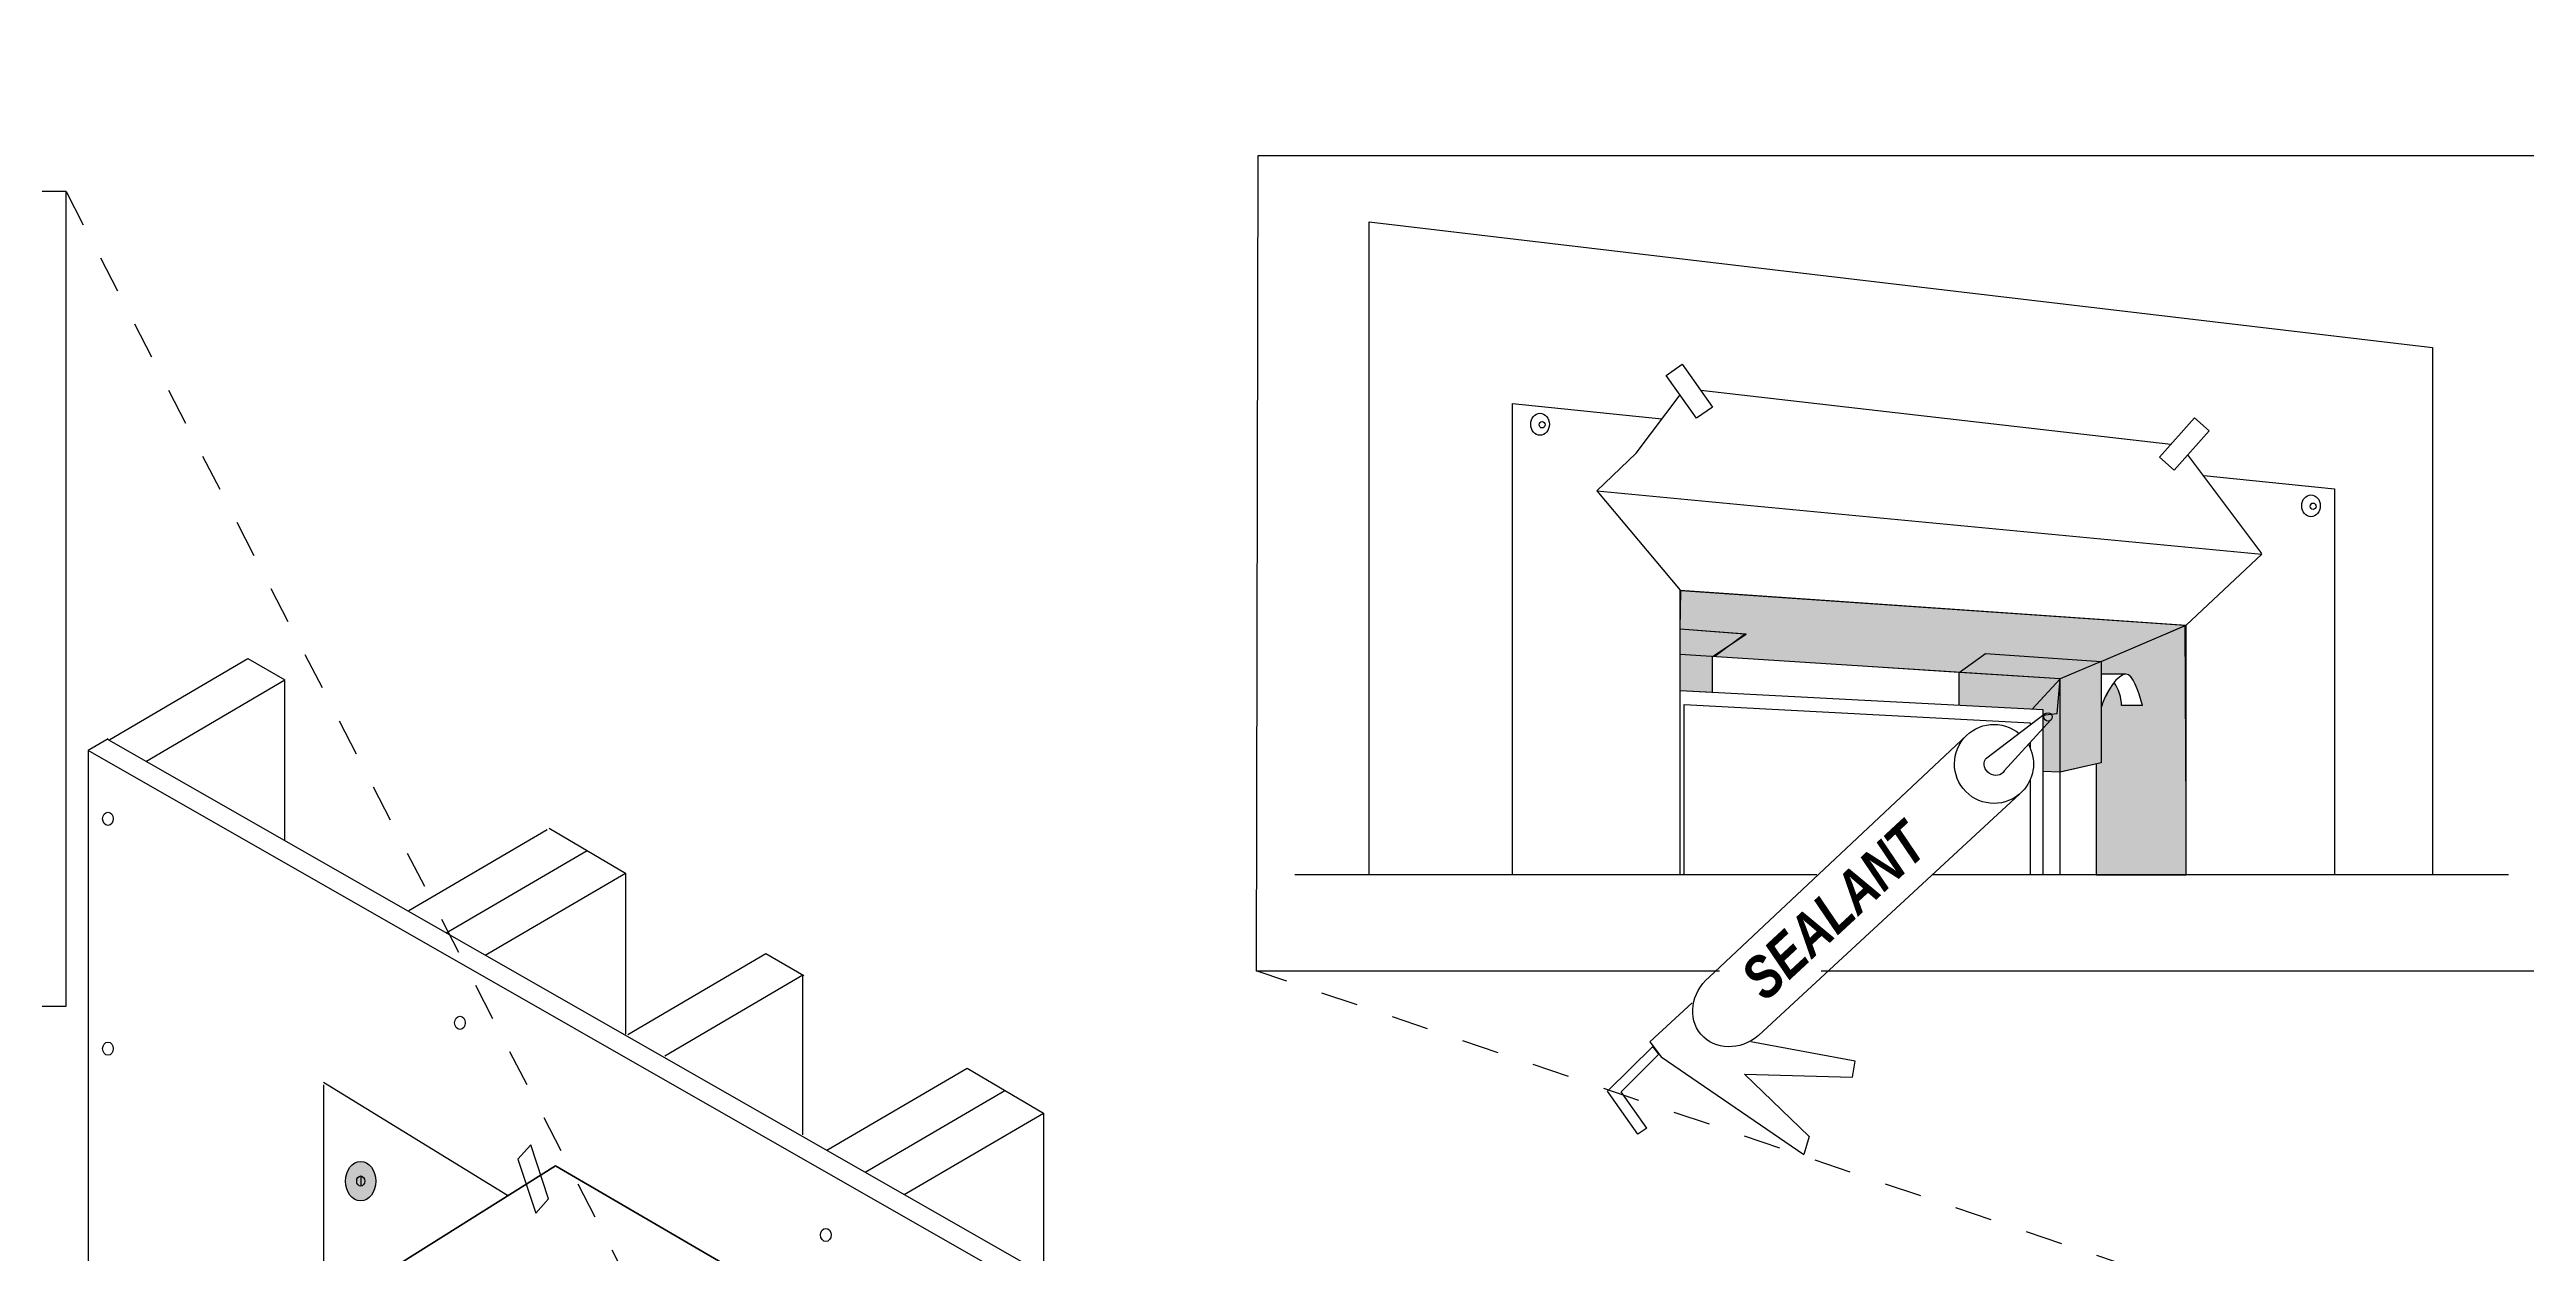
# Model space of a CAD drawing. Extents: x -1392 to 5791, y -3809 to 1722.
# Drawn here: x -321 to 278, y -2621 to -2330 of the extents above; entities that cross this region are included whole.
import ezdxf

# ---------------------------------------------------------------- set-up
doc = ezdxf.new("R2010")
doc.units = 0
doc.header["$MEASUREMENT"] = 0
doc.linetypes.add('AI-Linetype-16', pattern=[18, 9, -9])
doc.linetypes.add('AI-Linetype-24', pattern=[18, 9, -9])
for name, color, linetype, lineweight in [('.ATI-HATCH', 7, 'Continuous', 0), ('G-ANNO-TTLB', 7, 'Continuous', 0), ('TYVEK', 7, 'Continuous', 0), ('WALL SCRATCH', 7, 'Continuous', 0), ('X-REF - TRACED', 7, 'Continuous', 0)]:
    doc.layers.add(name, color=color, linetype=linetype, lineweight=lineweight)

# ---------------------------------------------------------------- blocks, each defined once
blk = doc.blocks.new('Block_198')
at = {"layer": 'WALL SCRATCH', "true_color": 0x003b71, "transparency": 33554687}
h = blk.add_hatch(color=156, dxfattribs=at)
h.dxf.hatch_style = 2
edge = h.paths.add_edge_path()
edge.add_ellipse((-246.1, -2706.44), major_axis=(0, 4.78), ratio=0.766948, start_angle=0, end_angle=360)
at = {"layer": 'WALL SCRATCH', "color": 18, "lineweight": 25, "true_color": 0x080808}
for p, q in [((-247.08, -2706.41), (-245.13, -2706.41)), ((-246.1, -2705.18), (-246.1, -2707.65))]:
    blk.add_line(p, q, dxfattribs=at)
at = {"layer": 'WALL SCRATCH', "color": 8, "lineweight": 25, "true_color": 0x808080}
blk.add_lwpolyline([(-246.62, -2702.02)], dxfattribs=at)
at = {"layer": 'WALL SCRATCH', "color": 18, "lineweight": 25, "true_color": 0x000000}
blk.add_ellipse((-246.1, -2706.44), major_axis=(0, 4.78), ratio=0.766948, dxfattribs=at)
at = {"layer": 'WALL SCRATCH', "color": 18, "lineweight": 25, "true_color": 0x080808}
blk.add_ellipse((-246.1, -2706.41), major_axis=(0, 1.23), ratio=0.788846, dxfattribs=at)
blk = doc.blocks.new('Block_199')
at = {"layer": 'WALL SCRATCH', "true_color": 0x003b71, "transparency": 33554687}
h = blk.add_hatch(color=156, dxfattribs=at)
h.dxf.hatch_style = 2
edge = h.paths.add_edge_path()
edge.add_ellipse((-246.1, -2603.67), major_axis=(0, 4.78), ratio=0.766948, start_angle=0, end_angle=360)
at = {"layer": 'WALL SCRATCH', "color": 18, "lineweight": 25, "true_color": 0x080808}
blk.add_line((-246.1, -2602.4), (-246.1, -2604.87), dxfattribs=at)
at = {"layer": 'WALL SCRATCH', "color": 18, "lineweight": 25, "true_color": 0x000000}
blk.add_ellipse((-246.1, -2603.67), major_axis=(0, 4.78), ratio=0.766948, dxfattribs=at)
at = {"layer": 'WALL SCRATCH', "color": 18, "lineweight": 25, "true_color": 0x080808}
blk.add_ellipse((-246.1, -2603.64), major_axis=(0, 1.23), ratio=0.788846, dxfattribs=at)
blk = doc.blocks.new('Block_200')
at = {"layer": 'WALL SCRATCH', "true_color": 0x003b71, "transparency": 33554687}
h = blk.add_hatch(color=156, dxfattribs=at)
h.dxf.hatch_style = 2
edge = h.paths.add_edge_path()
edge.add_ellipse((-246.1, -2809.22), major_axis=(0, 4.78), ratio=0.766948, start_angle=0, end_angle=360)
at = {"layer": 'WALL SCRATCH', "color": 18, "lineweight": 25, "true_color": 0x080808}
for p, q in [((-247.08, -2809.19), (-245.13, -2809.19)), ((-246.1, -2807.95), (-246.1, -2810.42))]:
    blk.add_line(p, q, dxfattribs=at)
at = {"layer": 'WALL SCRATCH', "color": 8, "lineweight": 25, "true_color": 0x808080}
blk.add_lwpolyline([(-246.62, -2814.33)], dxfattribs=at)
at = {"layer": 'WALL SCRATCH', "color": 18, "lineweight": 25, "true_color": 0x000000}
blk.add_ellipse((-246.1, -2809.22), major_axis=(0, 4.78), ratio=0.766948, dxfattribs=at)
at = {"layer": 'WALL SCRATCH', "color": 18, "lineweight": 25, "true_color": 0x080808}
blk.add_ellipse((-246.1, -2809.19), major_axis=(0, 1.23), ratio=0.788846, dxfattribs=at)
blk = doc.blocks.new('Block_197')
at = {"layer": 'WALL SCRATCH'}
for name in ['Block_199', 'Block_198', 'Block_200']:
    blk.add_blockref(name, (0, 0), dxfattribs=at)
blk = doc.blocks.new('Block_202')
at = {"layer": 'WALL SCRATCH', "true_color": 0x003b71, "transparency": 33554687}
h = blk.add_hatch(color=156, dxfattribs=at)
h.dxf.hatch_style = 2
edge = h.paths.add_edge_path()
edge.add_ellipse((-97.72, -2788.65), major_axis=(0, 4.78), ratio=0.766948, start_angle=0, end_angle=360)
at = {"layer": 'WALL SCRATCH', "color": 18, "lineweight": 25, "true_color": 0x080808}
for p, q in [((-98.7, -2788.62), (-96.75, -2788.62)), ((-97.72, -2787.39), (-97.72, -2789.85))]:
    blk.add_line(p, q, dxfattribs=at)
at = {"layer": 'WALL SCRATCH', "color": 8, "lineweight": 25, "true_color": 0x808080}
blk.add_lwpolyline([(-98.23, -2784.23)], dxfattribs=at)
at = {"layer": 'WALL SCRATCH', "color": 18, "lineweight": 25, "true_color": 0x000000}
blk.add_ellipse((-97.72, -2788.65), major_axis=(0, 4.78), ratio=0.766948, dxfattribs=at)
at = {"layer": 'WALL SCRATCH', "color": 18, "lineweight": 25, "true_color": 0x080808}
blk.add_ellipse((-97.72, -2788.62), major_axis=(0, 1.23), ratio=0.788846, dxfattribs=at)
blk = doc.blocks.new('Block_203')
at = {"layer": 'WALL SCRATCH', "true_color": 0x003b71, "transparency": 33554687}
h = blk.add_hatch(color=156, dxfattribs=at)
h.dxf.hatch_style = 2
edge = h.paths.add_edge_path()
edge.add_ellipse((-97.72, -2689.28), major_axis=(0, 4.78), ratio=0.766948, start_angle=0, end_angle=360)
at = {"layer": 'WALL SCRATCH', "color": 18, "lineweight": 25, "true_color": 0x080808}
blk.add_line((-97.72, -2688.02), (-97.72, -2690.48), dxfattribs=at)
at = {"layer": 'WALL SCRATCH', "color": 18, "lineweight": 25, "true_color": 0x000000}
blk.add_ellipse((-97.72, -2689.28), major_axis=(0, 4.78), ratio=0.766948, dxfattribs=at)
at = {"layer": 'WALL SCRATCH', "color": 18, "lineweight": 25, "true_color": 0x080808}
blk.add_ellipse((-97.72, -2689.25), major_axis=(0, 1.23), ratio=0.788846, dxfattribs=at)
blk = doc.blocks.new('Block_204')
at = {"layer": 'WALL SCRATCH', "true_color": 0x003b71, "transparency": 33554687}
h = blk.add_hatch(color=156, dxfattribs=at)
h.dxf.hatch_style = 2
edge = h.paths.add_edge_path()
edge.add_ellipse((-97.72, -2888.02), major_axis=(0, 4.78), ratio=0.766948, start_angle=0, end_angle=360)
at = {"layer": 'WALL SCRATCH', "color": 18, "lineweight": 25, "true_color": 0x080808}
for p, q in [((-98.7, -2887.99), (-96.75, -2887.99)), ((-97.72, -2886.75), (-97.72, -2889.22))]:
    blk.add_line(p, q, dxfattribs=at)
at = {"layer": 'WALL SCRATCH', "color": 8, "lineweight": 25, "true_color": 0x808080}
blk.add_lwpolyline([(-98.23, -2893.13)], dxfattribs=at)
at = {"layer": 'WALL SCRATCH', "color": 18, "lineweight": 25, "true_color": 0x000000}
blk.add_ellipse((-97.72, -2888.02), major_axis=(0, 4.78), ratio=0.766948, dxfattribs=at)
at = {"layer": 'WALL SCRATCH', "color": 18, "lineweight": 25, "true_color": 0x080808}
blk.add_ellipse((-97.72, -2887.99), major_axis=(0, 1.23), ratio=0.788846, dxfattribs=at)
blk = doc.blocks.new('Block_201')
at = {"layer": 'WALL SCRATCH'}
for name in ['Block_203', 'Block_202', 'Block_204']:
    blk.add_blockref(name, (0, 0), dxfattribs=at)
blk = doc.blocks.new('Block_196')
at = {"layer": 'WALL SCRATCH'}
for name in ['Block_197', 'Block_201']:
    blk.add_blockref(name, (0, 0), dxfattribs=at)

msp = doc.modelspace()

# ---------------------------------------------------------------- hatches: boundary and pattern name
at = {"layer": '.ATI-HATCH', "true_color": 0x808285, "transparency": 33554615}
msp.add_hatch(color=252, dxfattribs=at).paths.add_polyline_path([(73.4, -2460.92), (195.38, -2469.31), (175.07, -2477.99), (147.09, -2476.02), (140.71, -2480.64), (81.57, -2476.79), (88.76, -2471.36), (73.19, -2470.2)])
at = {"layer": '.ATI-HATCH', "true_color": 0x808285, "transparency": 33554531}
h = msp.add_hatch(color=252, dxfattribs=at)
edge = h.paths.add_edge_path()
edge.add_spline(control_points=[(195.38, -2469.31), (195.38, -2469.31), (195.63, -2529.58), (195.63, -2529.58), (195.63, -2529.58), (173.85, -2529.58), (173.85, -2529.58), (173.85, -2529.58), (173.85, -2502.76), (173.85, -2502.76), (173.85, -2502.76), (175.12, -2502.47), (175.12, -2502.47), (175.12, -2502.47), (175.12, -2488.79), (175.12, -2488.79), (175.87, -2486.98), (177.24, -2484.32), (178.25, -2483.05), (179.36, -2484.71), (179.98, -2486.66), (180.02, -2488.66), (180.02, -2488.66), (185.11, -2488.66), (185.11, -2488.66), (184, -2484.9), (182.89, -2481.14), (181.1, -2481.05), (181.1, -2481.05), (175.12, -2481.05), (175.12, -2481.05), (175.12, -2481.05), (175.12, -2477.98), (175.12, -2477.98), (175.12, -2477.98), (195.38, -2469.31), (195.38, -2469.31)], knot_values=[0, 0, 0, 0, 1, 1, 1, 2, 2, 2, 3, 3, 3, 4, 4, 4, 5, 5, 5, 6, 6, 6, 7, 7, 7, 8, 8, 8, 9, 9, 9, 10, 10, 10, 11, 11, 11, 12, 12, 12, 12], degree=3, periodic=0)
at = {"layer": '.ATI-HATCH', "true_color": 0x808080, "transparency": 33554687}
h = msp.add_hatch(color=8, dxfattribs=at)
edge = h.paths.add_edge_path()
edge.add_spline(control_points=[(81.03, -2476.79), (81.03, -2476.79), (89.17, -2471.39), (89.17, -2471.39), (89.17, -2471.39), (73.19, -2470.2), (73.19, -2470.2), (73.19, -2470.2), (73.19, -2476.28), (73.19, -2476.28), (73.19, -2476.28), (81.03, -2476.79), (81.03, -2476.79)], knot_values=[0, 0, 0, 0, 1, 1, 1, 2, 2, 2, 3, 3, 3, 4, 4, 4, 4], degree=3, periodic=0)
edge = h.paths.add_edge_path()
edge.add_spline(control_points=[(165.18, -2482.21), (165.18, -2482.21), (175.07, -2477.99), (175.07, -2477.99), (175.07, -2477.99), (147.09, -2476.02), (147.09, -2476.02), (147.09, -2476.02), (140.71, -2480.64), (140.71, -2480.64), (140.71, -2480.64), (165.18, -2482.21), (165.18, -2482.21)], knot_values=[0, 0, 0, 0, 1, 1, 1, 2, 2, 2, 3, 3, 3, 4, 4, 4, 4], degree=3, periodic=0)
edge.add_line((165.18, -2482.21), (165.18, -2482.21))
edge = h.paths.add_edge_path()
edge.add_spline(control_points=[(165.18, -2482.21), (165.18, -2482.21), (140.71, -2480.64), (140.71, -2480.64), (140.71, -2480.64), (140.71, -2488.55), (140.71, -2488.55), (140.71, -2488.55), (158.39, -2489.48), (158.39, -2489.48), (158.39, -2489.48), (165.18, -2482.21), (165.18, -2482.21)], knot_values=[0, 0, 0, 0, 1, 1, 1, 2, 2, 2, 3, 3, 3, 4, 4, 4, 4], degree=3, periodic=0)
edge.add_line((165.18, -2482.21), (165.18, -2482.21))
edge = h.paths.add_edge_path()
edge.add_spline(control_points=[(164.44, -2490.55), (164.44, -2490.55), (165.18, -2482.21), (165.18, -2482.21), (165.18, -2482.21), (158.39, -2489.48), (158.39, -2489.48), (158.39, -2489.48), (160.97, -2489.62), (160.97, -2489.62), (160.97, -2489.62), (160.97, -2490.99), (160.97, -2490.99), (160.97, -2490.99), (164.44, -2490.55), (164.44, -2490.55)], knot_values=[0, 0, 0, 0, 1, 1, 1, 2, 2, 2, 3, 3, 3, 4, 4, 4, 5, 5, 5, 5], degree=3, periodic=0)
edge.add_line((164.44, -2490.55), (164.44, -2490.55))
edge = h.paths.add_edge_path()
edge.add_spline(control_points=[(165.18, -2482.21), (165.18, -2482.21), (164.44, -2490.55), (164.44, -2490.55), (164.44, -2490.55), (160.97, -2490.99), (160.97, -2490.99), (160.97, -2490.99), (160.97, -2504.6), (160.97, -2504.6), (160.97, -2504.6), (165.13, -2504.77), (165.13, -2504.77), (165.13, -2504.77), (165.18, -2504.76), (165.18, -2504.76), (165.18, -2504.76), (165.18, -2482.21), (165.18, -2482.21)], knot_values=[0, 0, 0, 0, 1, 1, 1, 2, 2, 2, 3, 3, 3, 4, 4, 4, 5, 5, 5, 6, 6, 6, 6], degree=3, periodic=0)
edge.add_line((165.18, -2482.21), (165.18, -2482.21))
edge = h.paths.add_edge_path()
edge.add_spline(control_points=[(175.13, -2477.99), (175.13, -2477.99), (175.07, -2477.99), (175.07, -2477.99), (175.07, -2477.99), (165.18, -2482.21), (165.18, -2482.21), (165.18, -2482.21), (165.18, -2504.76), (165.18, -2504.76), (165.18, -2504.76), (175.13, -2502.47), (175.13, -2502.47), (175.13, -2502.47), (175.13, -2477.99), (175.13, -2477.99)], knot_values=[0, 0, 0, 0, 1, 1, 1, 2, 2, 2, 3, 3, 3, 4, 4, 4, 5, 5, 5, 5], degree=3, periodic=0)
edge.add_line((175.13, -2477.99), (175.13, -2477.99))
at = {"layer": '.ATI-HATCH', "true_color": 0x808080, "transparency": 33554483}
msp.add_hatch(color=8, dxfattribs=at).paths.add_polyline_path([(81.03, -2476.79), (73.19, -2476.28), (73.19, -2485), (81.03, -2485.42)])
at = {"layer": 'G-ANNO-TTLB', "true_color": 0xff00ff, "transparency": 33554687}
h = msp.add_hatch(color=6, dxfattribs=at)
edge = h.paths.add_edge_path()
edge.add_spline(control_points=[(1773.02, -3692.6), (1773.02, -3692.6), (-1156.5, -3692.6), (-1156.5, -3692.6), (-1156.5, -3692.6), (-1156.5, -1235.6), (-1156.5, -1235.6), (-1156.5, -1235.6), (1773.02, -1235.6), (1773.02, -1235.6), (1773.02, -1235.6), (1773.02, -3692.6), (1773.02, -3692.6)], knot_values=[0, 0, 0, 0, 1, 1, 1, 2, 2, 2, 3, 3, 3, 4, 4, 4, 4], degree=3, periodic=0)
edge = h.paths.add_edge_path()
edge.add_spline(control_points=[(-1147.5, -1244.6), (-1147.5, -1244.6), (-1147.5, -3683.6), (-1147.5, -3683.6), (-1147.5, -3683.6), (1764.02, -3683.6), (1764.02, -3683.6), (1764.02, -3683.6), (1764.02, -1244.6), (1764.02, -1244.6), (1764.02, -1244.6), (-1147.5, -1244.6), (-1147.5, -1244.6)], knot_values=[0, 0, 0, 0, 1, 1, 1, 2, 2, 2, 3, 3, 3, 4, 4, 4, 4], degree=3, periodic=0)
edge.add_line((-1147.5, -1244.6), (-1147.5, -1244.6))

# ---------------------------------------------------------------- linework, layer by layer
at = {"layer": '.ATI-HATCH'}
for points in [[(73.4, -2460.92), (195.38, -2469.31), (175.07, -2477.99), (147.09, -2476.02), (140.71, -2480.64), (81.57, -2476.79), (88.76, -2471.36), (73.19, -2470.2)], [(81.03, -2476.79), (73.19, -2476.28), (73.19, -2485), (81.03, -2485.42)]]:
    msp.add_lwpolyline(points, close=True, dxfattribs=at)
for points, knots in [([(195.38, -2469.31), (195.38, -2469.31), (195.63, -2529.58), (195.63, -2529.58), (195.63, -2529.58), (173.85, -2529.58), (173.85, -2529.58), (173.85, -2529.58), (173.85, -2502.76), (173.85, -2502.76), (173.85, -2502.76), (175.12, -2502.47), (175.12, -2502.47), (175.12, -2502.47), (175.12, -2488.79), (175.12, -2488.79), (175.87, -2486.98), (177.24, -2484.32), (178.25, -2483.05), (179.36, -2484.71), (179.98, -2486.66), (180.02, -2488.66), (180.02, -2488.66), (185.11, -2488.66), (185.11, -2488.66), (184, -2484.9), (182.89, -2481.14), (181.1, -2481.05), (181.1, -2481.05), (175.12, -2481.05), (175.12, -2481.05), (175.12, -2481.05), (175.12, -2477.98), (175.12, -2477.98), (175.12, -2477.98), (195.38, -2469.31), (195.38, -2469.31)], [0, 0, 0, 0, 1, 1, 1, 2, 2, 2, 3, 3, 3, 4, 4, 4, 5, 5, 5, 6, 6, 6, 7, 7, 7, 8, 8, 8, 9, 9, 9, 10, 10, 10, 11, 11, 11, 12, 12, 12, 12]), ([(81.03, -2476.79), (81.03, -2476.79), (89.17, -2471.39), (89.17, -2471.39), (89.17, -2471.39), (73.19, -2470.2), (73.19, -2470.2), (73.19, -2470.2), (73.19, -2476.28), (73.19, -2476.28), (73.19, -2476.28), (81.03, -2476.79), (81.03, -2476.79)], [0, 0, 0, 0, 1, 1, 1, 2, 2, 2, 3, 3, 3, 4, 4, 4, 4]), ([(165.18, -2482.21), (165.18, -2482.21), (175.07, -2477.99), (175.07, -2477.99), (175.07, -2477.99), (147.09, -2476.02), (147.09, -2476.02), (147.09, -2476.02), (140.71, -2480.64), (140.71, -2480.64), (140.71, -2480.64), (165.18, -2482.21), (165.18, -2482.21)], [0, 0, 0, 0, 1, 1, 1, 2, 2, 2, 3, 3, 3, 4, 4, 4, 4]), ([(165.18, -2482.21), (165.18, -2482.21), (140.71, -2480.64), (140.71, -2480.64), (140.71, -2480.64), (140.71, -2488.55), (140.71, -2488.55), (140.71, -2488.55), (158.39, -2489.48), (158.39, -2489.48), (158.39, -2489.48), (165.18, -2482.21), (165.18, -2482.21)], [0, 0, 0, 0, 1, 1, 1, 2, 2, 2, 3, 3, 3, 4, 4, 4, 4]), ([(175.13, -2477.99), (175.13, -2477.99), (175.07, -2477.99), (175.07, -2477.99), (175.07, -2477.99), (165.18, -2482.21), (165.18, -2482.21), (165.18, -2482.21), (165.18, -2504.76), (165.18, -2504.76), (165.18, -2504.76), (175.13, -2502.47), (175.13, -2502.47), (175.13, -2502.47), (175.13, -2477.99), (175.13, -2477.99)], [0, 0, 0, 0, 1, 1, 1, 2, 2, 2, 3, 3, 3, 4, 4, 4, 5, 5, 5, 5]), ([(164.44, -2490.55), (164.44, -2490.55), (165.18, -2482.21), (165.18, -2482.21), (165.18, -2482.21), (158.39, -2489.48), (158.39, -2489.48), (158.39, -2489.48), (160.97, -2489.62), (160.97, -2489.62), (160.97, -2489.62), (160.97, -2490.99), (160.97, -2490.99), (160.97, -2490.99), (164.44, -2490.55), (164.44, -2490.55)], [0, 0, 0, 0, 1, 1, 1, 2, 2, 2, 3, 3, 3, 4, 4, 4, 5, 5, 5, 5]), ([(165.18, -2482.21), (165.18, -2482.21), (164.44, -2490.55), (164.44, -2490.55), (164.44, -2490.55), (160.97, -2490.99), (160.97, -2490.99), (160.97, -2490.99), (160.97, -2504.6), (160.97, -2504.6), (160.97, -2504.6), (165.13, -2504.77), (165.13, -2504.77), (165.13, -2504.77), (165.18, -2504.76), (165.18, -2504.76), (165.18, -2504.76), (165.18, -2482.21), (165.18, -2482.21)], [0, 0, 0, 0, 1, 1, 1, 2, 2, 2, 3, 3, 3, 4, 4, 4, 5, 5, 5, 6, 6, 6, 6])]:
    msp.add_open_spline(points, degree=3, knots=knots, dxfattribs=at)
at = {"layer": 'G-ANNO-TTLB'}
for points in [[(1773.02, -3692.6), (1773.02, -3692.6), (-1156.5, -3692.6), (-1156.5, -3692.6), (-1156.5, -3692.6), (-1156.5, -1235.6), (-1156.5, -1235.6), (-1156.5, -1235.6), (1773.02, -1235.6), (1773.02, -1235.6), (1773.02, -1235.6), (1773.02, -3692.6), (1773.02, -3692.6)], [(-1147.5, -1244.6), (-1147.5, -1244.6), (-1147.5, -3683.6), (-1147.5, -3683.6), (-1147.5, -3683.6), (1764.02, -3683.6), (1764.02, -3683.6), (1764.02, -3683.6), (1764.02, -1244.6), (1764.02, -1244.6), (1764.02, -1244.6), (-1147.5, -1244.6), (-1147.5, -1244.6)]]:
    msp.add_open_spline(points, degree=3, knots=[0, 0, 0, 0, 1, 1, 1, 2, 2, 2, 3, 3, 3, 4, 4, 4, 4], dxfattribs=at)
at = {"layer": 'TYVEK', "color": 18, "linetype": 'AI-Linetype-16', "lineweight": 25, "true_color": 0x000000}
msp.add_line((-317.36, -2364.34), (-155.78, -2677.48), dxfattribs=at)
at = {"layer": 'TYVEK', "color": 1, "lineweight": 25, "true_color": 0xff0000}
for p, q in [((191.93, -2425.51), (78.18, -2412.41)), ((214.01, -2451.85), (196.06, -2427.96)), ((53.04, -2436.72), (214.01, -2452.03)), ((53.08, -2436.72), (73.19, -2460.73)), ((214.01, -2452.03), (195.63, -2469.22)), ((106.26, -2529.59), (-20.07, -2529.59)), ((273.64, -2529.59), (134.23, -2529.59))]:
    msp.add_line(p, q, dxfattribs=at)
at = {"layer": 'TYVEK', "color": 2, "lineweight": 25, "true_color": 0xffff00}
msp.add_line((175.07, -2477.99), (195.63, -2469.21), dxfattribs=at)
at = {"layer": 'TYVEK', "color": 4, "lineweight": 25, "true_color": 0x00ffff}
for p, q in [((140.71, -2480.64), (147.09, -2476.02)), ((140.71, -2488.55), (140.71, -2480.64)), ((147.09, -2476.02), (175.13, -2477.99)), ((175.07, -2477.99), (165.18, -2482.21)), ((175.13, -2477.99), (175.13, -2502.47)), ((181.1, -2481.04), (175.13, -2481.04)), ((165.18, -2482.21), (158.39, -2489.48)), ((164.44, -2490.55), (165.18, -2482.21)), ((160.97, -2490.99), (164.44, -2490.55)), ((185.12, -2488.65), (180.03, -2488.65)), ((165.13, -2504.77), (160.97, -2504.6)), ((175.13, -2502.47), (165.13, -2504.77)), ((173.85, -2502.76), (173.85, -2529.58))]:
    msp.add_line(p, q, dxfattribs=at)
at = {"layer": 'TYVEK', "color": 3, "lineweight": 25, "true_color": 0x00ff00}
for p, q in [((157.93, -2497.58), (157.93, -2498.94)), ((157.93, -2506.55), (157.92, -2529.58))]:
    msp.add_line(p, q, dxfattribs=at)
at = {"layer": 'TYVEK', "color": 18, "linetype": 'AI-Linetype-24', "lineweight": 25, "true_color": 0x000000}
msp.add_line((455.36, -2716.97), (-29.42, -2552.76), dxfattribs=at)
at = {"layer": 'TYVEK', "color": 18, "lineweight": 60, "true_color": 0x000000}
for p, q in [((-239.94, -2625.68), (-198.93, -2599.93)), ((-198.93, -2599.93), (-114.91, -2648.9))]:
    msp.add_line(p, q, dxfattribs=at)
at = {"layer": 'TYVEK', "color": 18, "lineweight": 25, "true_color": 0x000000}
for points in [[(107.3, -2552.76), (282.39, -2552.76), (282.39, -2355.72), (-28.96, -2355.72), (-29.42, -2552.76), (82.72, -2552.76)], [(-507.89, -2561.37), (-317.36, -2561.37), (-317.36, -2364.34), (-626.09, -2364.34), (-626.53, -2561.37), (-507.89, -2561.37)]]:
    msp.add_lwpolyline(points, dxfattribs=at)
at = {"layer": 'TYVEK', "color": 1, "lineweight": 25, "true_color": 0xff0000}
for points in [[(-2.02, -2529.59), (-2.02, -2371.67), (255.29, -2402.01), (255.29, -2529.59)], [(32.6, -2529.59), (32.6, -2415.56), (68.81, -2419.33)], [(53.08, -2436.72), (62.6, -2427.62), (73.18, -2413.5)], [(199.92, -2432.97), (231.58, -2436.26), (231.58, -2529.59)], [(134.23, -2529.58)]]:
    msp.add_lwpolyline(points, dxfattribs=at)
at = {"layer": 'TYVEK', "color": 2, "lineweight": 25, "true_color": 0xffff00}
for points in [[(73.69, -2406.05), (81.03, -2416.45), (77.18, -2419.17), (69.84, -2408.78)], [(201.19, -2422.21), (192.72, -2431.71), (189.2, -2428.57), (197.68, -2419.07)], [(-200.63, -2607.97), (-204.95, -2594.91), (-208.06, -2598.38), (-203.74, -2611.44)]]:
    msp.add_lwpolyline(points, close=True, dxfattribs=at)
for points in [[(73.19, -2529.58), (73.19, -2460.71), (195.63, -2469.21)], [(173.85, -2529.58), (195.63, -2529.58), (195.63, -2469.21)]]:
    msp.add_lwpolyline(points, dxfattribs=at)
at = {"layer": 'TYVEK', "color": 4, "lineweight": 25, "true_color": 0x00ffff}
for points in [[(81.03, -2485.42), (81.03, -2476.79), (89.17, -2471.39), (73.19, -2470.2)], [(165.18, -2529.58), (165.18, -2482.21), (73.19, -2476.28)]]:
    msp.add_lwpolyline(points, dxfattribs=at)
at = {"layer": 'TYVEK', "color": 3, "lineweight": 25, "true_color": 0x00ff00}
for points in [[(73.19, -2485), (160.97, -2489.62), (160.97, -2529.58)], [(74.18, -2529.59), (74.18, -2488.37), (157.93, -2492.78), (157.93, -2493.38)]]:
    msp.add_lwpolyline(points, dxfattribs=at)
at = {"layer": 'TYVEK', "color": 1, "lineweight": 25, "true_color": 0xff0000}
for centre, major_axis, ratio in [((39.3, -2420.6), (0, 2.66), 0.84616), ((39.81, -2420.72), (0, 0.783), 0.913062), ((225.87, -2440.33), (0, 2.66), 0.84616)]:
    msp.add_ellipse(centre, major_axis=major_axis, ratio=ratio, dxfattribs=at)
msp.add_open_spline([(226.39, -2441.23), (226.78, -2441.23), (227.1, -2440.88), (227.1, -2440.45), (227.1, -2440.02), (226.78, -2439.66), (226.39, -2439.66), (225.99, -2439.66), (225.67, -2440.02), (225.67, -2440.45), (225.67, -2440.88), (225.99, -2441.23), (226.39, -2441.23)], degree=3, knots=[0, 0, 0, 0, 1, 1, 1, 2, 2, 2, 3, 3, 3, 4, 4, 4, 4], dxfattribs=at)
at = {"layer": 'TYVEK', "color": 4, "lineweight": 25, "true_color": 0x00ffff}
msp.add_open_spline([(185.12, -2488.65), (184, -2484.86), (182.87, -2481.07), (181.06, -2481.04), (179.12, -2481.01), (176.4, -2485.3), (175.37, -2488.31), (175.28, -2488.58), (175.2, -2488.83), (175.13, -2489.09)], degree=3, knots=[0, 0, 0, 0, 1, 1, 1, 2, 2, 2, 3, 3, 3, 3], dxfattribs=at)
msp.add_open_spline([(180.03, -2488.65), (179.98, -2486.65), (179.36, -2484.71), (178.25, -2483.04)], degree=3, dxfattribs=at)
at = {"layer": 'WALL SCRATCH', "color": 33, "lineweight": 25, "true_color": 0xcc9966}
for p, q in [((-306.82, -2496.82), (-273.41, -2477.26)), ((-273.41, -2477.26), (-264.44, -2482.44)), ((-298.08, -2502.13), (-264.44, -2482.44)), ((-264.46, -2521.31), (-264.46, -2482.57)), ((-234.42, -2538.17), (-201.01, -2518.6)), ((-200.48, -2518.31), (-182.03, -2529.15)), ((-225.38, -2543.62), (-191.33, -2523.68)), ((-215.94, -2549.01), (-182.03, -2529.15)), ((-182.03, -2529.17), (-182.03, -2568.09)), ((-181.47, -2568.19), (-148.06, -2548.63)), ((-148.06, -2548.63), (-138.85, -2553.91)), ((-172.52, -2573.33), (-139.11, -2553.76)), ((-139.09, -2592.5), (-139.11, -2553.76)), ((-133.28, -2596.21), (-99.35, -2576.35)), ((-99.35, -2576.35), (-80.89, -2587.19)), ((-123.99, -2601.52), (-90.2, -2581.73)), ((-114.55, -2606.91), (-80.89, -2587.19)), ((-80.89, -2587.21), (-80.89, -2626.13))]:
    msp.add_line(p, q, dxfattribs=at)
at = {"layer": 'WALL SCRATCH', "color": 2, "lineweight": 25, "true_color": 0xffff00}
for p, q in [((-307.21, -2496.72), (-312.02, -2499.5)), ((-312.02, -2499.5), (-312.02, -2921.74)), ((-43.23, -2652.99), (-312.02, -2499.5)), ((-307.07, -2496.97), (-307.33, -2496.83)), ((-307.07, -2496.97), (-307.33, -2496.83)), ((-38.28, -2650.46), (-307.07, -2496.97))]:
    msp.add_line(p, q, dxfattribs=at)
at = {"layer": 'WALL SCRATCH', "color": 18, "lineweight": 25, "true_color": 0x000000}
for p, q in [((-255.12, -2579.75), (-210.58, -2607.03)), ((-255.12, -2580.41), (-255.12, -2861.27))]:
    msp.add_line(p, q, dxfattribs=at)
at = {"layer": 'WALL SCRATCH', "color": 8, "lineweight": 25, "true_color": 0x808080}
msp.add_lwpolyline([(-216.13, -2582.65)], dxfattribs=at)
at = {"layer": 'WALL SCRATCH', "color": 252, "lineweight": 25, "true_color": 0x848484}
msp.add_lwpolyline([(-216.13, -2586.16)], dxfattribs=at)
msp.add_lwpolyline([(-216.13, -2586.16)], dxfattribs=at)
for centre in [(-307.26, -2516.02), (-222.07, -2565.38), (-307.26, -2571.62), (-133.53, -2616.68)]:
    msp.add_ellipse(centre, major_axis=(0, 1.59), ratio=0.812499, dxfattribs=at)
at = {"layer": 'X-REF - TRACED', "color": 1, "lineweight": 25, "true_color": 0xff0000}
for p, q in [((161.6, -2490.59), (147.09, -2501.62)), ((162.95, -2492.09), (151.66, -2504.45)), ((80.19, -2554.36), (142.61, -2495.77)), ((92.17, -2568.47), (155.39, -2510.01)), ((76.1, -2560.56), (65.85, -2569.95)), ((55.62, -2581.91), (66.56, -2571.06)), ((65.85, -2569.95), (68.58, -2573.62)), ((68.07, -2572.94), (66.56, -2571.06)), ((115.57, -2574.68), (90.29, -2569.99)), ((58.92, -2582.05), (68.07, -2572.94)), ((68.58, -2573.62), (103.11, -2597.2)), ((114.9, -2578.52), (115.57, -2574.68)), ((62.95, -2592.28), (55.62, -2581.91)), ((65.15, -2590.85), (58.92, -2582.05)), ((104.46, -2592.87), (88.75, -2577.78)), ((88.75, -2577.78), (114.9, -2578.52)), ((65.15, -2590.85), (62.95, -2592.28)), ((103.19, -2597.15), (104.54, -2592.82))]:
    msp.add_line(p, q, dxfattribs=at)
msp.add_circle((162.24, -2491.38), 1.01, dxfattribs=at)
for points, knots in [([(157.49, -2498.06), (159.44, -2501.52), (159.04, -2505.82), (156.51, -2508.86), (153.13, -2512.92), (147.1, -2513.47), (143.04, -2510.09), (138.98, -2506.71), (138.43, -2500.68), (141.81, -2496.63), (145.19, -2492.57), (151.22, -2492.02), (155.28, -2495.4)], [0, 0, 0, 0, 1, 1, 1, 2, 2, 2, 3, 3, 3, 4, 4, 4, 4]), ([(151.66, -2504.45), (150.96, -2505.59), (149.36, -2505.88), (148.1, -2505.09), (146.83, -2504.31), (146.38, -2502.76), (147.09, -2501.62)], [0, 0, 0, 0, 1, 1, 1, 2, 2, 2, 2]), ([(92.17, -2568.47), (87.79, -2572.18), (81.56, -2572.04), (78.25, -2568.15), (74.94, -2564.25), (75.81, -2558.08), (80.19, -2554.36)], [0, 0, 0, 0, 1, 1, 1, 2, 2, 2, 2])]:
    msp.add_open_spline(points, degree=3, knots=knots, dxfattribs=at)

# ---------------------------------------------------------------- block references
at = {"layer": 'WALL SCRATCH'}
msp.add_blockref('Block_196', (0, 0), dxfattribs=at)

# ---------------------------------------------------------------- texts
at = {"layer": 'TYVEK', "insert": (93.96, -2560.54), "char_height": 0.2, "attachment_point": 7, "rotation": 42.80237}
msp.add_mtext('\\C252;\\c8684676;\\FArial Narrow Bold Italic|b1|i1|c1;\\H10.101645;\\W0.994518;SEALANT', dxfattribs=at)

doc.saveas('drawing.dxf')
